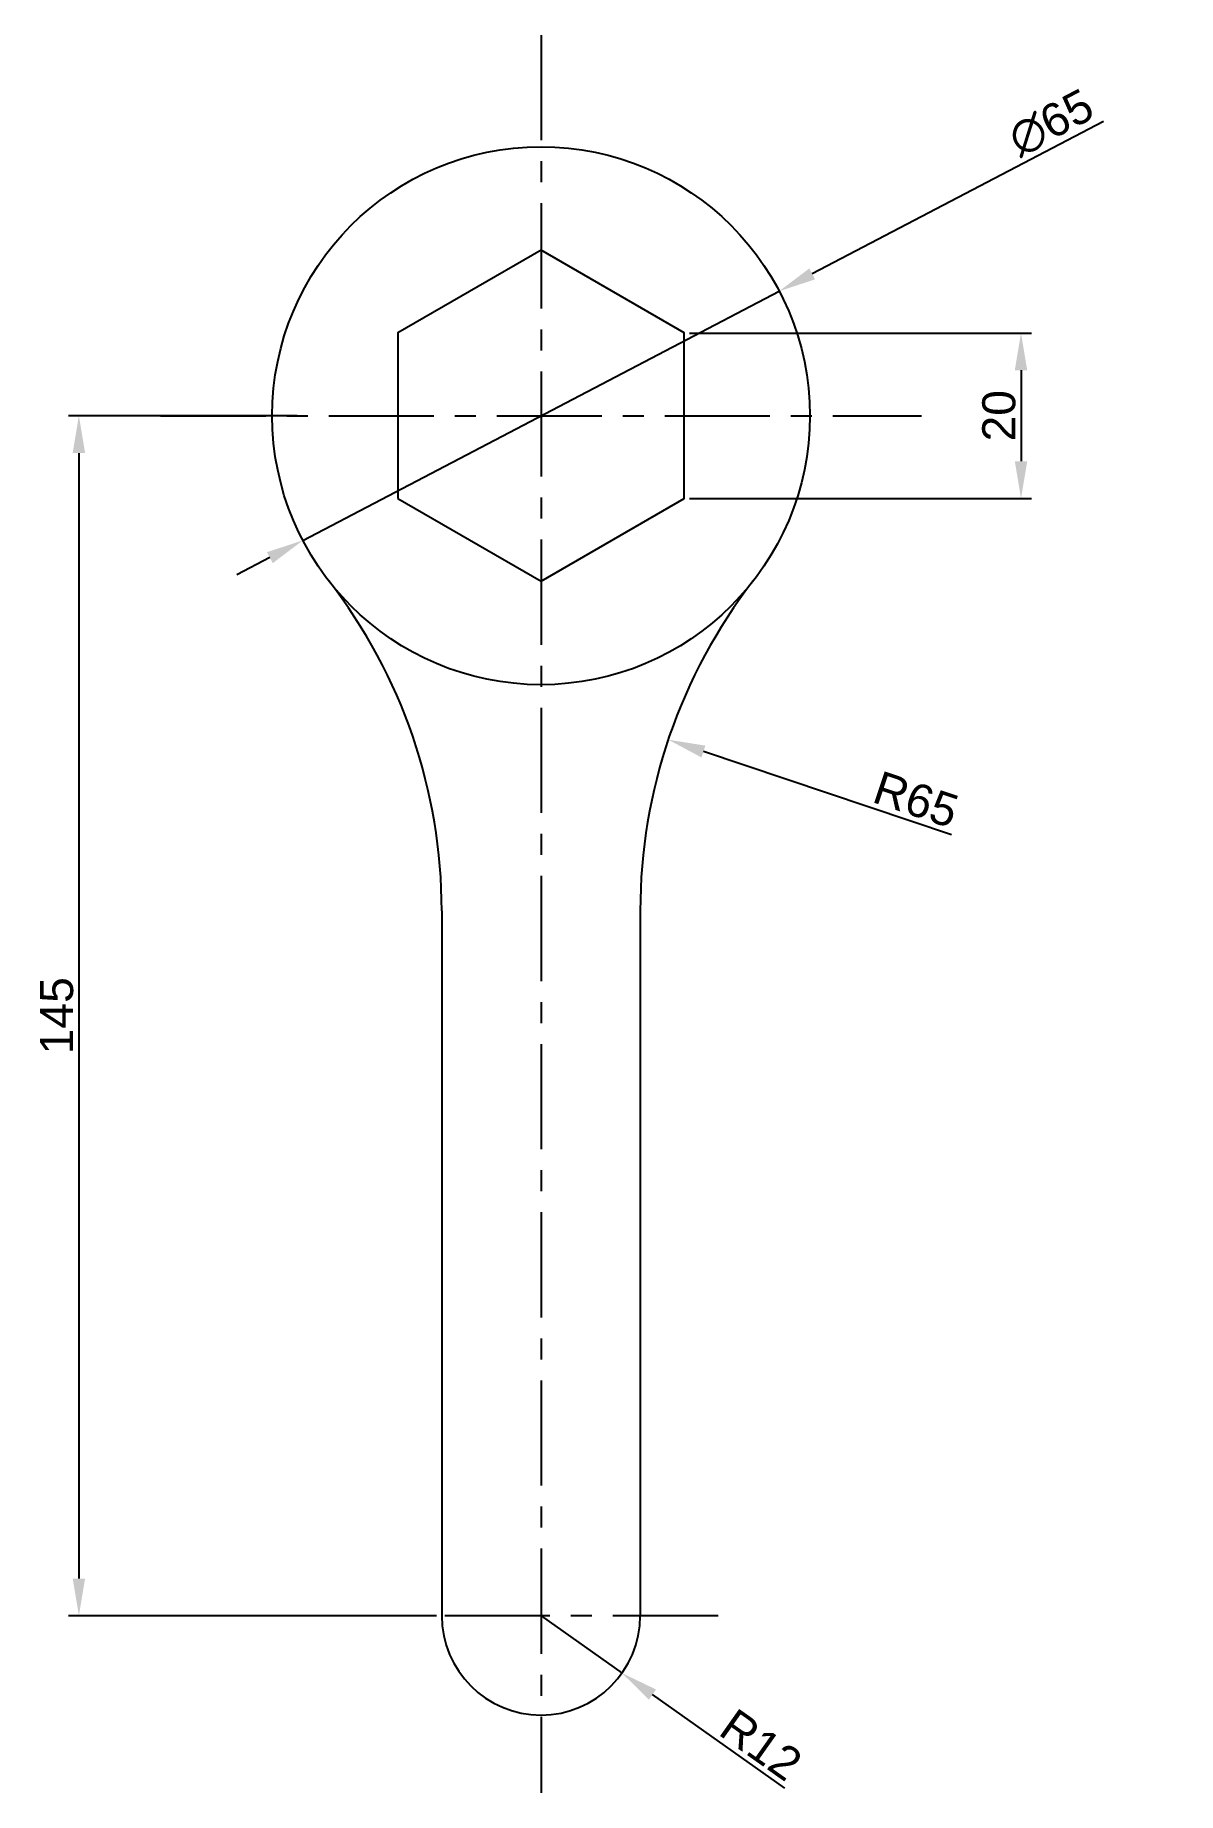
# Model space of a CAD drawing. Header units: millimetres. Extents: x 2936 to 3075, y 1834 to 2046.
import ezdxf

# ---------------------------------------------------------------- set-up
doc = ezdxf.new("R2010")
doc.units = ezdxf.units.MM
doc.header["$LTSCALE"] = 0.4
doc.linetypes.add('CENTER', pattern=[50.8, 31.75, -6.35, 6.35, -6.35])
doc.styles.get("Standard").update_dxf_attribs({"font": 'arial.ttf'})
doc.dimstyles.new('ISO-25', dxfattribs={"dimtxt": 4, "dimasz": 4.5, "dimexe": 1.25, "dimexo": 0.625, "dimtad": 1, "dimtxsty": 'Standard', "dimcen": 2.5, "dimadec": 0, "dimazin": 0, "dimtfac": 1, "dimtmove": 0, "dimatfit": 3, "dimfxl": 1, "dimarcsym": 0})

# ---------------------------------------------------------------- blocks, each defined once
blk = doc.blocks.new('*D2')
at = {"color": 0, "lineweight": -2, "ltscale": 0.4, "transparency": 16777216}
blk.add_line((3047.18, 1949.8), (3017.19, 1959.85), dxfattribs=at)
at = {"color": 0, "ltscale": 0.4, "transparency": 16777216}
blk.add_solid([(3017.43, 1960.57), (3016.96, 1959.14), (3012.93, 1961.29)], dxfattribs=at)
at = {"layer": 'Defpoints', "color": 0, "ltscale": 0.4, "transparency": 16777216}
for p in [(3012.93, 1961.29), (3074.56, 1940.62)]:
    blk.add_point(p, dxfattribs=at)
at = {"color": 0, "ltscale": 0.4, "transparency": 16777216, "insert": (3042.89, 1954.05), "char_height": 4, "attachment_point": 5, "rotation": 341.4633}
blk.add_mtext('R65', dxfattribs=at)
blk = doc.blocks.new('*D3')
at = {"color": 0, "lineweight": -2, "ltscale": 0.4, "transparency": 16777216}
for p, q in [((2997.56, 1855.43), (3007.35, 1848.5)), ((3027.05, 1834.58), (3011.03, 1845.91))]:
    blk.add_line(p, q, dxfattribs=at)
at = {"color": 0, "ltscale": 0.4, "transparency": 16777216}
blk.add_solid([(3011.46, 1846.52), (3010.6, 1845.29), (3007.35, 1848.5)], dxfattribs=at)
at = {"layer": 'Defpoints', "color": 0, "ltscale": 0.4, "transparency": 16777216}
for p in [(2997.56, 1855.43), (3007.35, 1848.5)]:
    blk.add_point(p, dxfattribs=at)
at = {"color": 0, "ltscale": 0.4, "transparency": 16777216, "insert": (3024.17, 1839.84), "char_height": 4, "attachment_point": 5, "rotation": 324.7433}
blk.add_mtext('R12', dxfattribs=at)
blk = doc.blocks.new('*D4')
at = {"color": 0, "lineweight": -2, "ltscale": 0.4, "transparency": 16777216}
for p, q in [((3065.55, 2035.99), (3030.34, 2017.58)), ((2968.76, 1985.37), (3026.36, 2015.49)), ((2964.77, 1983.29), (2960.78, 1981.2))]:
    blk.add_line(p, q, dxfattribs=at)
at = {"color": 0, "ltscale": 0.4, "transparency": 16777216}
for points in [[(3030, 2018.24), (3030.69, 2016.91), (3026.36, 2015.49)], [(2964.42, 1983.95), (2965.12, 1982.62), (2968.76, 1985.37)]]:
    blk.add_solid(points, dxfattribs=at)
at = {"layer": 'Defpoints', "color": 0, "ltscale": 0.4, "transparency": 16777216}
for p in [(3026.36, 2015.49), (2968.76, 1985.37)]:
    blk.add_point(p, dxfattribs=at)
at = {"color": 0, "ltscale": 0.4, "transparency": 16777216, "insert": (3059.23, 2035.82), "char_height": 4, "attachment_point": 5, "rotation": 27.6062}
blk.add_mtext('∅65', dxfattribs=at)
blk = doc.blocks.new('*D5')
at = {"color": 0, "lineweight": -2, "ltscale": 0.4, "transparency": 16777216}
for p, q in [((3015.5, 2010.43), (3056.84, 2010.43)), ((3055.59, 2005.93), (3055.59, 1994.93)), ((3015.5, 1990.43), (3056.84, 1990.43))]:
    blk.add_line(p, q, dxfattribs=at)
at = {"color": 0, "ltscale": 0.4, "transparency": 16777216}
for points in [[(3054.84, 2005.93), (3056.34, 2005.93), (3055.59, 2010.43)], [(3054.84, 1994.93), (3056.34, 1994.93), (3055.59, 1990.43)]]:
    blk.add_solid(points, dxfattribs=at)
at = {"layer": 'Defpoints', "color": 0, "ltscale": 0.4, "transparency": 16777216}
for p in [(3014.88, 2010.43), (3014.88, 1990.43), (3055.59, 1990.43)]:
    blk.add_point(p, dxfattribs=at)
at = {"color": 0, "ltscale": 0.4, "transparency": 16777216, "insert": (3052.93, 2000.43), "char_height": 4, "attachment_point": 5, "rotation": 90}
blk.add_mtext('20', dxfattribs=at)
blk = doc.blocks.new('*D6')
at = {"color": 0, "lineweight": -2, "ltscale": 0.4, "transparency": 16777216}
for p, q in [((2968.06, 2000.43), (2940.43, 2000.43)), ((2941.68, 1995.93), (2941.68, 1859.93)), ((2984.93, 1855.43), (2940.43, 1855.43))]:
    blk.add_line(p, q, dxfattribs=at)
at = {"color": 0, "ltscale": 0.4, "transparency": 16777216}
for points in [[(2940.93, 1995.93), (2942.43, 1995.93), (2941.68, 2000.43)], [(2940.93, 1859.93), (2942.43, 1859.93), (2941.68, 1855.43)]]:
    blk.add_solid(points, dxfattribs=at)
at = {"layer": 'Defpoints', "color": 0, "ltscale": 0.4, "transparency": 16777216}
for p in [(2968.68, 2000.43), (2941.68, 1855.43), (2985.56, 1855.43)]:
    blk.add_point(p, dxfattribs=at)
at = {"color": 0, "ltscale": 0.4, "transparency": 16777216, "insert": (2939.01, 1927.93), "char_height": 4, "attachment_point": 5, "rotation": 90}
blk.add_mtext('145', dxfattribs=at)

msp = doc.modelspace()

# ---------------------------------------------------------------- linework, layer by layer
at = {"linetype": 'CENTER'}
for p, q in [((2997.556, 2046.421), (2997.556, 1834.03)), ((2951.565, 2000.431), (3043.546, 2000.431)), ((3018.957, 1855.431), (2976.155, 1855.431))]:
    msp.add_line(p, q, dxfattribs=at)
for p, q in [((2985.556, 1940.621), (2985.556, 1855.431)), ((3009.556, 1940.621), (3009.556, 1855.431))]:
    msp.add_line(p, q)
msp.add_lwpolyline([(2980.235, 1990.431), (2997.556, 1980.431), (3014.876, 1990.431), (3014.876, 2010.431), (2997.556, 2020.431), (2980.235, 2010.431)], close=True)
msp.add_circle((2997.556, 2000.431), 32.5)
for centre, radius, start, end in [((2920.556, 1940.621), 65, 0, 37.83844), ((3074.556, 1940.621), 65, 142.16156, 180), ((2997.556, 1855.431), 12, 180, 0)]:
    msp.add_arc(centre, radius, start, end)

# ---------------------------------------------------------------- dimensions: what is measured, and where the dimension line sits
at = {"ltscale": 0.4}
dim = msp.add_diameter_dim_2p(p1=(2968.756, 1985.371), p2=(3026.356, 2015.491), dimstyle='ISO-25', dxfattribs=at)
dim.commit()
dim.dimension.update_dxf_attribs({"geometry": '*D4', "text_midpoint": (3060.519, 2033.356), "dimtype": 163})
dim = msp.add_linear_dim(base=(3055.593, 1990.431), p1=(3014.876, 2010.431), p2=(3014.876, 1990.431), angle=90, dimstyle='ISO-25', dxfattribs=at)
dim.commit()
dim.dimension.update_dxf_attribs({"geometry": '*D5', "text_midpoint": (3055.593, 2000.431), "dimtype": 160})
dim = msp.add_linear_dim(base=(2941.681, 1855.431), p1=(2968.681, 2000.431), p2=(2985.556, 1855.431), angle=90, dimstyle='ISO-25', dxfattribs=at)
dim.commit()
dim.dimension.update_dxf_attribs({"geometry": '*D6', "text_midpoint": (2939.014, 1927.931)})
for center, mpoint, picture, middle in [((3074.556, 1940.621), (3012.928, 1961.285), '*D2', (3042.047, 1951.521)), ((2997.556, 1855.431), (3007.355, 1848.504), '*D3', (3022.651, 1837.691))]:
    dim = msp.add_radius_dim(center=center, mpoint=mpoint, dimstyle='ISO-25', dxfattribs=at)
    dim.commit()
    dim.dimension.update_dxf_attribs({"geometry": picture, "text_midpoint": middle, "dimtype": 164})

doc.saveas('drawing.dxf')
